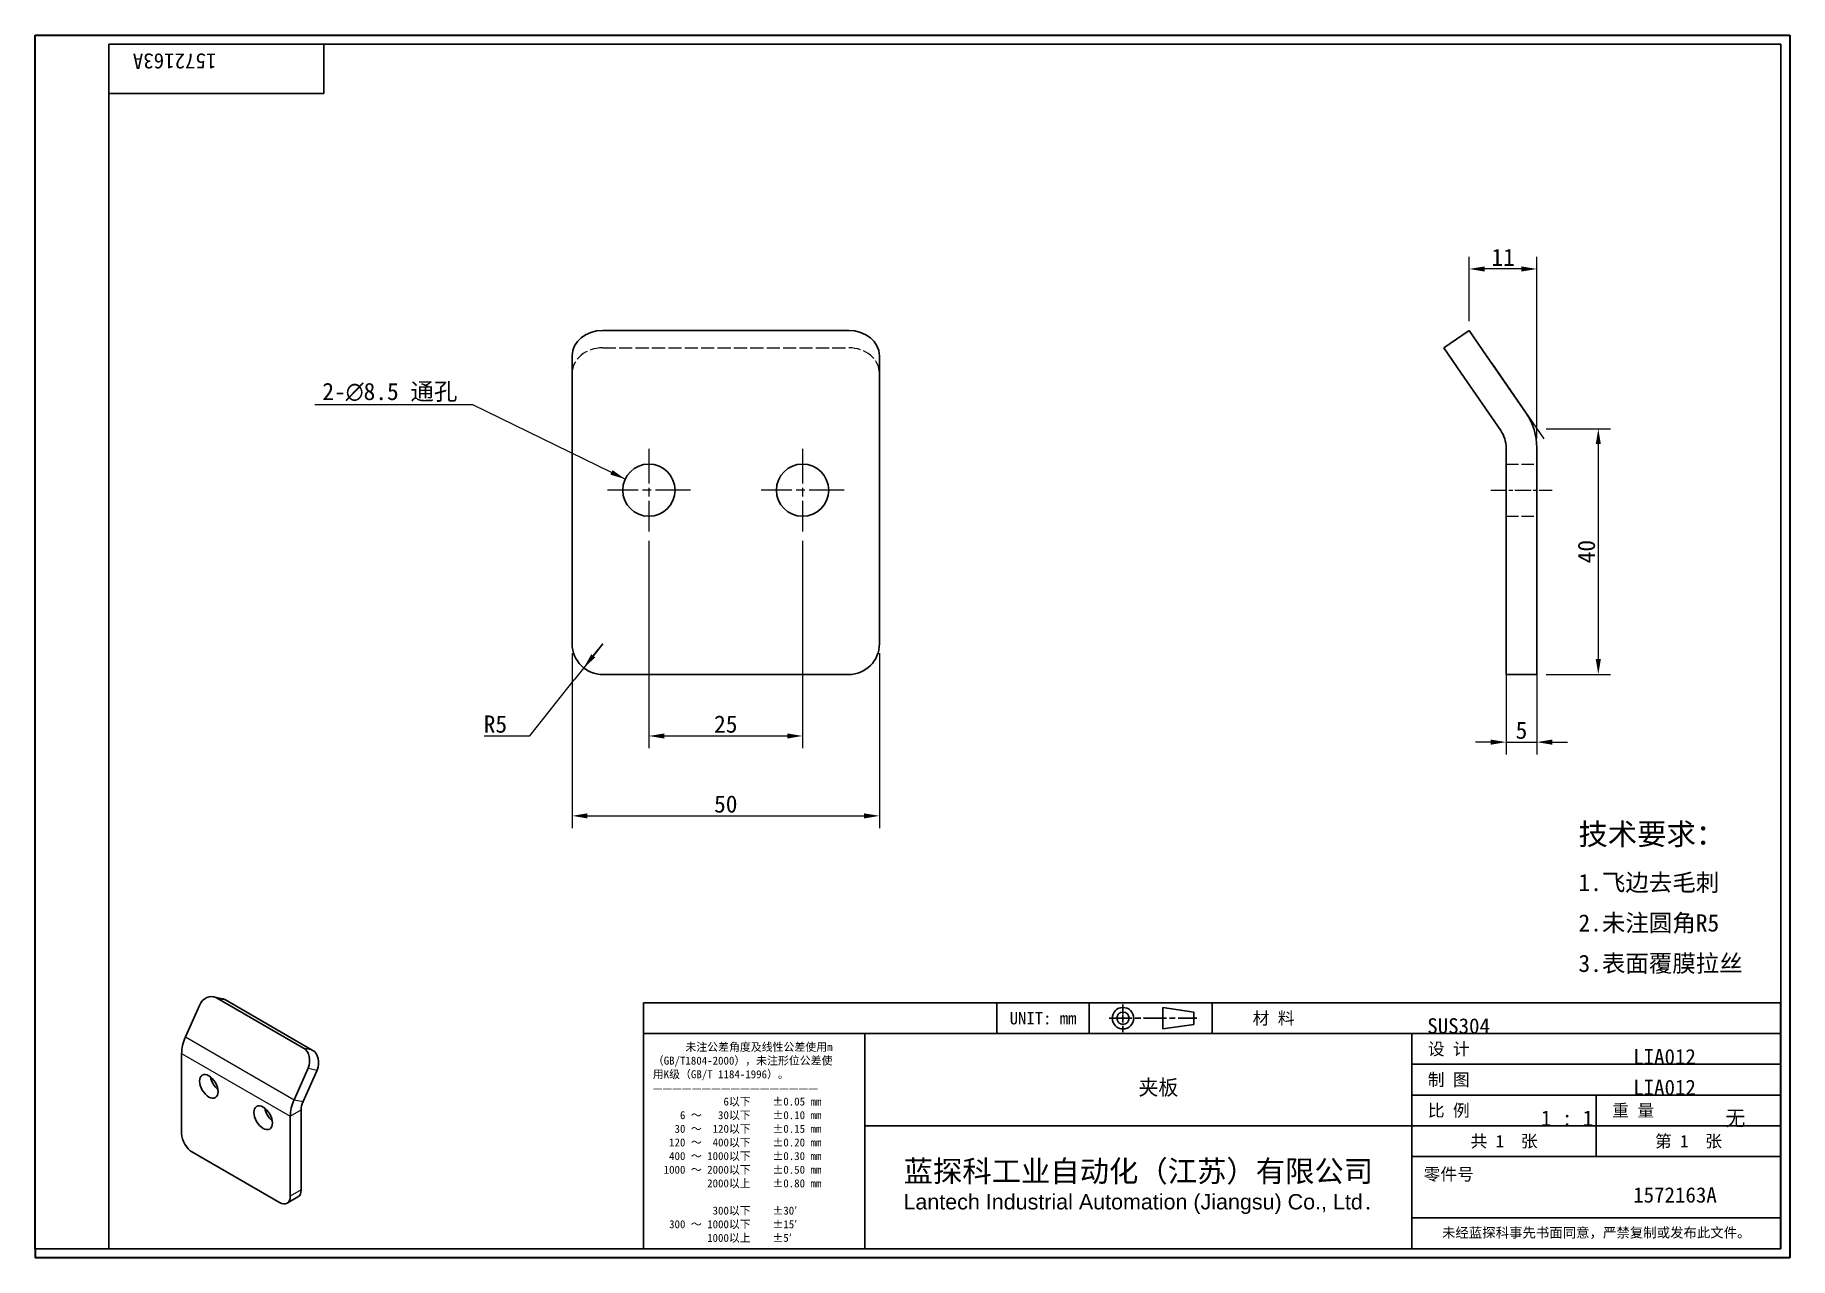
# Model space of a CAD drawing. Header units: millimetres. Extents: x 6 to 292, y 5 to 205.
import ezdxf
from ezdxf.enums import TextEntityAlignment as Align

# ---------------------------------------------------------------- set-up
doc = ezdxf.new("R2018")
doc.units = ezdxf.units.MM
doc.linetypes.add('CHAIN', pattern=[0.3543, 0.2362, -0.0295, 0.0591, -0.0295])
doc.linetypes.add('DASHED', pattern=[0.2067, 0.1654, -0.0413])
for name, color, linetype, lineweight in [('1', 7, 'Continuous', 18), ('可见 (ISO)', 7, 'Continuous', 25), ('可见窄的 (ISO)', 7, 'Continuous', 18), ('图框 (ISO)', 7, 'Continuous', 35), ('标题 (ISO)', 7, 'Continuous', 25)]:
    doc.layers.add(name, color=color, linetype=linetype, lineweight=lineweight)
for name, color, linetype, lineweight, true_color in [('中心标记 (ISO)', 1, 'CHAIN', 18, 0xff0000), ('中心线 (ISO)', 1, 'CHAIN', 18, 0xff0000), ('尺寸 (ISO)', 7, 'Continuous', 18, 0x008000), ('符号 (ISO)', 7, 'Continuous', 18, 0x008000), ('隐藏 (ISO)', 5, 'DASHED', 18, 0x0000ff)]:
    doc.layers.add(name, color=color, linetype=linetype, lineweight=lineweight, true_color=true_color)
doc.styles.get("Standard").update_dxf_attribs({"font": 'simfang.ttf'})
doc.styles.add('文本样式164', font='SimSun.ttf')
doc.styles.add('最新国标', font='simfang.ttf')
doc.styles.add('注释文本 (ISO)', font='simfang.ttf')
doc.dimstyles.new('默认 (GB)', dxfattribs={"dimtxt": 2.8, "dimasz": 2.5, "dimexe": 2, "dimexo": 1.5, "dimgap": 0.5, "dimtad": 1, "dimtoh": 1, "dimdsep": 46, "dimtxsty": '最新国标', "dimcen": 0.09, "dimdle": 10, "dimclrd": 256, "dimclre": 256, "dimclrt": 256, "dimaunit": 1, "dimadec": 3, "dimazin": 2, "dimtfac": 0.535714, "dimtdec": 3, "dimtmove": 0, "dimatfit": 3, "dimfxl": 0, "dimtolj": 1, "dimlwd": -1, "dimlwe": -1, "dimarcsym": 0})
doc.dimstyles.new('默认 (GB)$7', dxfattribs={"dimtxt": 2.8, "dimasz": 2.5, "dimexe": 2, "dimexo": 1.5, "dimgap": 0.5, "dimtad": 1, "dimtoh": 1, "dimdsep": 46, "dimtxsty": '最新国标', "dimcen": 0.09, "dimdle": 10, "dimclrd": 256, "dimclre": 256, "dimclrt": 256, "dimaunit": 1, "dimadec": 3, "dimazin": 2, "dimtfac": 0.535714, "dimtdec": 3, "dimtmove": 0, "dimatfit": 3, "dimfxl": 0, "dimtolj": 1, "dimlwd": -1, "dimlwe": -1, "dimarcsym": 0})

# ---------------------------------------------------------------- blocks, each defined once
blk = doc.blocks.new('图框 最新国标')
at = {"layer": '图框 (ISO)'}
for p, q in [((6, 7), (6, 204.5)), ((6, 204.5), (291.5, 204.5)), ((291.5, 204.5), (291.5, 5.5)), ((6, 7), (6, 5.5)), ((6, 7), (6, 5.5)), ((291.5, 5.5), (6, 5.5))]:
    blk.add_line(p, q, dxfattribs=at)
at = {"layer": '图框 (ISO)', "color": 7, "linetype": 'Continuous', "lineweight": 25}
for p, q in [((18, 203), (290, 203)), ((18, 7), (18, 203)), ((18, 203), (290, 203)), ((53, 203), (53, 195)), ((290, 203), (290, 7)), ((290, 203), (290, 7)), ((53, 195), (18, 195)), ((290, 7), (6, 7)), ((290, 7), (18, 7))]:
    blk.add_line(p, q, dxfattribs=at)
at = {"layer": '图框 (ISO)', "lineweight": 30}
blk.add_attdef('零件代号', text='', height=2.5, rotation=180, dxfattribs=at).set_placement((35.5, 199), align=Align.MIDDLE_CENTER)
blk = doc.blocks.new('标题栏 最新国标')
at = {"layer": '标题 (ISO)'}
for p, q in [((381.98, -183.84), (196.98, -183.84)), ((196.98, -183.84), (196.98, -223.84)), ((254.48, -183.84), (254.48, -188.84)), ((269.48, -183.84), (269.48, -188.84)), ((281.48, -188.09), (281.48, -184.59)), ((281.48, -184.59), (286.48, -185.34)), ((286.48, -185.34), (286.48, -187.34)), ((289.48, -183.84), (289.48, -188.84)), ((381.98, -223.84), (381.98, -183.84)), ((383.48, -183.84), (383.48, -225.34)), ((286.48, -187.34), (281.48, -188.09)), ((196.98, -188.84), (381.98, -188.84)), ((232.98, -188.84), (232.98, -223.84)), ((321.98, -188.84), (321.98, -223.84)), ((321.98, -193.84), (381.98, -193.84)), ((321.98, -198.84), (381.98, -198.84)), ((351.98, -198.84), (351.98, -208.84)), ((321.98, -203.84), (232.98, -203.84)), ((321.98, -203.84), (381.98, -203.84)), ((321.98, -208.84), (381.98, -208.84)), ((321.98, -218.84), (381.98, -218.84)), ((196.98, -223.84), (381.98, -223.84)), ((383.48, -225.34), (196.98, -225.34))]:
    blk.add_line(p, q, dxfattribs=at)
at = {"layer": '标题 (ISO)', "linetype": 'CHAIN', "ltscale": 5.000333}
blk.add_line((274.98, -184.09), (274.98, -188.59), dxfattribs=at)
at = {"layer": '标题 (ISO)', "linetype": 'CHAIN', "ltscale": 15.834605}
blk.add_line((272.73, -186.34), (286.98, -186.34), dxfattribs=at)
at = {"layer": '标题 (ISO)'}
for radius in [1.75, 1]:
    blk.add_circle((274.98, -186.34), radius, dxfattribs=at)
at = {"layer": '1', "style": '文本样式164'}
for s, p in [('UNIT: mm', (261.98, -186.34)), ('材 料', (299.48, -186.34)), ('设 计', (327.98, -191.34)), ('制 图', (327.98, -196.34)), ('比 例', (327.98, -201.34)), ('重 量', (357.98, -201.34)), ('共 1  张', (336.98, -206.34)), ('第 1  张', (366.98, -206.34))]:
    blk.add_text(s, height=2, dxfattribs=at).set_placement(p, align=Align.MIDDLE_CENTER)
at = {"layer": '标题 (ISO)', "style": '注释文本 (ISO)'}
for s, insert, char_height, attachment_point, line_spacing_factor in [('\\fSimSun|b0|i0;{\\H1.3000;      未注公差角度及线性公差使用m\\P}\\fSimSun|b0|i0;{\\H1.3000;（GB/T1804-2000），未注形位公差使\\P}\\fSimSun|b0|i0;{\\H1.3000;用K级（GB/T 1184-1996）。\\P}\\fSimSun|b0|i0;{\\H1.3000;—————————————————\\P}\\fSimSun|b0|i0;{\\H1.3000;             6以下    ±0.05 mm\\P}\\fSimSun|b0|i0;{\\H1.3000;     6 ～   30以下    ±0.10 mm\\P}\\fSimSun|b0|i0;{\\H1.3000;    30 ～  120以下    ±0.15 mm\\P}\\fSimSun|b0|i0;{\\H1.3000;   120 ～  400以下    ±0.20 mm\\P}\\fSimSun|b0|i0;{\\H1.3000;   400 ～ 1000以下    ±0.30 mm\\P}\\fSimSun|b0|i0;{\\H1.3000;  1000 ～ 2000以下    ±0.50 mm\\P}\\fSimSun|b0|i0;{\\H1.3000;          2000以上    ±0.80 mm\\P}\\fSimSun|b0|i0;{\\H1.3000;\\P}\\fSimSun|b0|i0;{\\H1.3000;           300以下    ±30′\\P}\\fSimSun|b0|i0;{\\H1.3000;   300 ～ 1000以下    ±15′\\P}\\fSimSun|b0|i0;{\\H1.3000;          1000以上    ±5′}', (198.48, -206.63), 1.3, 4, 1.023913), ('\\pxsm0.94;\\fMicrosoft YaHei|b0|i0;{\\H3.5000;蓝探科工业自动化（江苏）有限公司\\P}\\fArial|b0|i0;{\\H2.5000;Lantech Industrial Automation (Jiangsu) Co., Ltd}\\fFangSong|b0|i0;{\\H2.5000;.}', (277.48, -213.84), 2, 5, 0.978695)]:
    blk.add_mtext(s, dxfattribs=dict(at, insert=insert, char_height=char_height, attachment_point=attachment_point, line_spacing_factor=line_spacing_factor))
at = {"layer": '标题 (ISO)', "attachment_point": 5, "style": '注释文本 (ISO)'}
for s, insert, char_height in [('\\fFangSong|b0|i0;零件号', (327.98, -211.84), 2), ('\\fSimSun|b0|i0;{\\H1.6000;未经蓝探科事先书面同意，严禁复制或发布此文件。}', (351.98, -221.34), 1.6)]:
    blk.add_mtext(s, dxfattribs=dict(at, insert=insert, char_height=char_height))
at = {"layer": '标题 (ISO)', "lineweight": 30, "flags": 104}
for tag, height, p in [('材料', 2, (324.48, -186.34)), ('设计人', 2, (357.98, -191.34)), ('库存编号', 3.5, (277.48, -196.34)), ('设计人', 2, (357.98, -196.34)), ('视图比例', 2, (342.98, -201.34)), ('质量\\P3;', 2, (372.98, -201.34)), ('零件代号', 3.5, (357.98, -213.84))]:
    blk.add_attdef(tag, text='', height=height, dxfattribs=at).set_placement(p, align=Align.MIDDLE_CENTER)
blk = doc.blocks.new('*D5')
at = {"layer": 'Defpoints', "color": 0, "transparency": 16777216}
for p in [(93.37, 105.44), (143.37, 105.44), (143.37, 77.44)]:
    blk.add_point(p, dxfattribs=at)
at = {"layer": '尺寸 (ISO)', "color": 116, "true_color": 0x00803f, "transparency": 16777216}
for p, q in [((93.37, 103.94), (93.37, 75.44)), ((143.37, 103.94), (143.37, 75.44)), ((95.87, 77.44), (140.87, 77.44))]:
    blk.add_line(p, q, dxfattribs=at)
for points in [[(95.87, 77.85), (95.87, 77.02), (93.37, 77.44)], [(140.87, 77.85), (140.87, 77.02), (143.37, 77.44)]]:
    blk.add_solid(points, dxfattribs=at)
at = {"layer": '尺寸 (ISO)', "transparency": 16777216, "insert": (118.37, 79.35), "char_height": 2.8, "attachment_point": 5, "style": '最新国标'}
blk.add_mtext('\\A1;50', dxfattribs=at)
blk = doc.blocks.new('*D6')
at = {"layer": 'Defpoints', "color": 0, "transparency": 16777216}
for p in [(105.87, 123.69), (130.87, 123.69), (130.87, 90.44)]:
    blk.add_point(p, dxfattribs=at)
at = {"layer": '尺寸 (ISO)', "color": 116, "true_color": 0x00803f, "transparency": 16777216}
for p, q in [((105.87, 122.19), (105.87, 88.44)), ((130.87, 122.19), (130.87, 88.44)), ((108.37, 90.44), (128.37, 90.44))]:
    blk.add_line(p, q, dxfattribs=at)
for points in [[(108.37, 90.85), (108.37, 90.02), (105.87, 90.44)], [(128.37, 90.85), (128.37, 90.02), (130.87, 90.44)]]:
    blk.add_solid(points, dxfattribs=at)
at = {"layer": '尺寸 (ISO)', "transparency": 16777216, "insert": (118.37, 92.35), "char_height": 2.8, "attachment_point": 5, "style": '最新国标'}
blk.add_mtext('\\A1;25', dxfattribs=at)
blk = doc.blocks.new('*D7')
at = {"layer": 'Defpoints', "color": 0, "transparency": 16777216}
for p in [(245.33, 105.44), (250.33, 105.44), (250.33, 89.44)]:
    blk.add_point(p, dxfattribs=at)
at = {"layer": '尺寸 (ISO)', "color": 116, "true_color": 0x00803f, "transparency": 16777216}
for p, q in [((245.33, 103.94), (245.33, 87.44)), ((250.33, 103.94), (250.33, 87.44)), ((242.83, 89.44), (240.33, 89.44)), ((245.33, 89.44), (250.33, 89.44)), ((252.83, 89.44), (255.33, 89.44))]:
    blk.add_line(p, q, dxfattribs=at)
for points in [[(242.83, 89.85), (242.83, 89.02), (245.33, 89.44)], [(252.83, 89.85), (252.83, 89.02), (250.33, 89.44)]]:
    blk.add_solid(points, dxfattribs=at)
at = {"layer": '尺寸 (ISO)', "transparency": 16777216, "insert": (247.83, 91.35), "char_height": 2.8, "attachment_point": 5, "style": '最新国标'}
blk.add_mtext('\\A1;5', dxfattribs=at)
blk = doc.blocks.new('*D8')
at = {"layer": 'Defpoints', "color": 0, "transparency": 16777216}
for p in [(250.33, 140.44), (250.33, 100.44), (260.33, 100.44)]:
    blk.add_point(p, dxfattribs=at)
at = {"layer": '尺寸 (ISO)', "color": 116, "true_color": 0x00803f, "transparency": 16777216}
for p, q in [((251.83, 140.44), (262.33, 140.44)), ((260.33, 137.94), (260.33, 102.94)), ((251.83, 100.44), (262.33, 100.44))]:
    blk.add_line(p, q, dxfattribs=at)
for points in [[(259.91, 137.94), (260.74, 137.94), (260.33, 140.44)], [(259.91, 102.94), (260.74, 102.94), (260.33, 100.44)]]:
    blk.add_solid(points, dxfattribs=at)
at = {"layer": '尺寸 (ISO)', "transparency": 16777216, "insert": (258.41, 120.44), "char_height": 2.8, "attachment_point": 5, "rotation": 90, "style": '最新国标'}
blk.add_mtext('\\A1;40', dxfattribs=at)
blk = doc.blocks.new('*D9')
at = {"layer": 'Defpoints', "color": 0, "transparency": 16777216}
for p in [(239.33, 166.44), (239.33, 156.44), (250.33, 137.33)]:
    blk.add_point(p, dxfattribs=at)
at = {"layer": '尺寸 (ISO)', "color": 116, "true_color": 0x00803f, "transparency": 16777216}
for p, q in [((239.33, 157.94), (239.33, 168.44)), ((247.83, 166.44), (241.83, 166.44)), ((250.33, 138.83), (250.33, 168.44))]:
    blk.add_line(p, q, dxfattribs=at)
for points in [[(241.83, 166.85), (241.83, 166.02), (239.33, 166.44)], [(247.83, 166.85), (247.83, 166.02), (250.33, 166.44)]]:
    blk.add_solid(points, dxfattribs=at)
at = {"layer": '尺寸 (ISO)', "transparency": 16777216, "insert": (244.83, 168.34), "char_height": 2.8, "attachment_point": 5, "style": '最新国标'}
blk.add_mtext('\\A1;11', dxfattribs=at)
blk = doc.blocks.new('*D10')
at = {"layer": 'Defpoints', "color": 0, "transparency": 16777216}
for p in [(98.37, 105.44), (95.26, 101.52)]:
    blk.add_point(p, dxfattribs=at)
at = {"layer": '尺寸 (ISO)', "color": 116, "true_color": 0x00803f, "transparency": 16777216}
for p, q in [((98.37, 105.44), (95.26, 101.52)), ((96.81, 103.48), (98.37, 105.44)), ((95.26, 101.52), (93.71, 99.56)), ((86.49, 90.44), (93.71, 99.56)), ((79.04, 90.44), (86.49, 90.44))]:
    blk.add_line(p, q, dxfattribs=at)
blk.add_solid([(96.49, 103.74), (97.14, 103.22), (95.26, 101.52)], dxfattribs=at)
at = {"layer": '尺寸 (ISO)', "transparency": 16777216, "insert": (80.89, 92.35), "char_height": 2.8, "attachment_point": 5, "style": '最新国标'}
blk.add_mtext('\\A1;R5', dxfattribs=at)

msp = doc.modelspace()

# ---------------------------------------------------------------- linework, layer by layer
at = {"layer": '中心标记 (ISO)', "ltscale": 23.990969}
for p, q in [((105.866, 137.188), (105.866, 123.688)), ((130.866, 137.188), (130.866, 123.688)), ((112.616, 130.438), (99.116, 130.438)), ((137.616, 130.438), (124.116, 130.438))]:
    msp.add_line(p, q, dxfattribs=at)
at = {"layer": '中心线 (ISO)', "ltscale": 11.111974}
msp.add_line((242.827, 130.438), (252.827, 130.438), dxfattribs=at)
at = {"layer": '可见 (ISO)'}
for p, q in [((98.366, 156.438), (138.366, 156.438)), ((239.327, 156.438), (235.207, 153.605)), ((239.327, 156.438), (242.16, 152.318)), ((93.366, 142.997), (93.366, 152.318)), ((143.366, 152.318), (143.366, 142.997)), ((238.039, 149.485), (235.207, 153.605)), ((248.567, 142.997), (242.16, 152.318)), ((244.447, 140.165), (238.039, 149.485)), ((93.366, 142.997), (93.366, 137.332)), ((143.366, 137.332), (143.366, 142.997)), ((93.366, 105.438), (93.366, 137.332)), ((143.366, 137.332), (143.366, 105.438)), ((245.327, 105.438), (245.327, 137.332)), ((250.327, 105.438), (250.327, 137.332)), ((245.327, 100.438), (245.327, 105.438)), ((250.327, 105.438), (250.327, 100.438)), ((138.366, 100.438), (98.366, 100.438)), ((245.327, 100.438), (250.327, 100.438)), ((30.466, 41.458), (32.731, 46.571)), ((36.485, 47.679), (35.028, 47.994)), ((35.5, 47.811), (49.642, 39.646)), ((36.957, 47.496), (51.099, 39.331)), ((29.844, 25.766), (29.844, 38.786)), ((50.409, 36.365), (48.143, 31.252)), ((49.6, 30.937), (51.865, 36.05)), ((47.521, 28.58), (47.521, 15.56)), ((49.289, 16.58), (49.289, 29.601)), ((45.753, 14.539), (31.611, 22.704)), ((48.771, 15.436), (47.003, 14.415))]:
    msp.add_line(p, q, dxfattribs=at)
for centre in [(105.866, 130.438), (130.866, 130.438)]:
    msp.add_circle(centre, 4.25, dxfattribs=at)
for centre, radius, start, end in [((240.327, 137.332), 10, 0, 34.50852), ((240.327, 137.332), 5, 0, 34.50852), ((98.366, 105.438), 5, 180, 270), ((138.366, 105.438), 5, 270, 0)]:
    msp.add_arc(centre, radius, start, end, dxfattribs=at)
for centre, major_axis, ratio, start_param, end_param in [((98.366, 152.318), (-5, 0), 0.8240419, 4.712389, 6.2831853), ((138.366, 152.318), (5, 0), 0.8240419, 0, 1.5707963), ((34.499, 45.551), (0.529, 2.443), 0.8028464, 6.0311481, 7.6019444), ((35.956, 45.235), (0.529, 2.443), 0.8028464, 6.0311481, 6.2831853), ((33.379, 40.828), (2.5, 4.33), 0.5773503, 1.7539071, 2.3561945), ((48.641, 37.386), (0.529, 2.443), 0.8028464, 4.4603518, 6.0311481), ((50.098, 37.071), (0.529, 2.443), 0.8028464, 4.4603518, 6.0311481), ((36.031, 34.441), (1.063, -1.84), 0.5773503, 4.1240981, 5.3006799), ((44.87, 29.338), (1.063, -1.84), 0.5773503, 4.1240981, 5.3006799), ((51.057, 30.621), (-2.5, -4.33), 0.5773503, 4.8954998, 5.4977871), ((51.057, 30.621), (1.25, 2.165), 0.5773503, 1.7539071, 2.3561945), ((31.611, 24.745), (-1.25, 2.165), 0.5773503, 0.7853982, 2.3561945), ((45.753, 16.58), (1.25, -2.165), 0.5773503, 5.4977871, 7.0685835), ((47.521, 17.601), (1.25, -2.165), 0.5773503, 0, 0.7853982)]:
    msp.add_ellipse(centre, major_axis=major_axis, ratio=ratio, start_param=start_param, end_param=end_param, dxfattribs=at)
for centre in [(34.263, 33.42), (43.102, 28.317)]:
    msp.add_ellipse(centre, major_axis=(1.062, -1.84), ratio=0.5773503, dxfattribs=at)
at = {"layer": '可见窄的 (ISO)'}
for p, q in [((35.5, 47.811), (36.957, 47.496)), ((30.466, 41.458), (48.143, 31.252)), ((29.844, 38.786), (47.521, 28.58)), ((51.099, 39.331), (49.642, 39.646)), ((50.409, 36.365), (51.865, 36.05)), ((47.521, 28.58), (49.289, 29.601)), ((48.143, 31.252), (49.6, 30.937)), ((49.289, 16.58), (47.521, 15.56))]:
    msp.add_line(p, q, dxfattribs=at)
at = {"layer": '尺寸 (ISO)'}
for p, q in [((243.009, 151.082), (251.46, 138.79)), ((250.327, 138.832), (250.327, 142.438))]:
    msp.add_line(p, q, dxfattribs=at)
at = {"layer": '隐藏 (ISO)', "ltscale": 12.901145}
msp.add_line((98.366, 153.605), (138.366, 153.605), dxfattribs=at)
at = {"layer": '隐藏 (ISO)', "ltscale": 12.094824}
for p, q in [((245.327, 134.688), (250.327, 134.688)), ((245.327, 126.188), (250.327, 126.188))]:
    msp.add_line(p, q, dxfattribs=at)
at = {"layer": '隐藏 (ISO)', "ltscale": 12.665669}
for centre, major_axis, start_param, end_param in [((98.366, 149.485), (-5, 0), 4.712389, 6.2831853), ((138.366, 149.485), (5, 0), 0, 1.5707963)]:
    msp.add_ellipse(centre, major_axis=major_axis, ratio=0.8240419, start_param=start_param, end_param=end_param, dxfattribs=at)

# ---------------------------------------------------------------- block references
ref = msp.add_blockref('图框 最新国标', (0, 0))
lines = msp.add_mtext('1572163A', dxfattribs={"layer": '图框 (ISO)', "insert": (35.5, 199), "char_height": 2.5, "attachment_point": 1, "rotation": 180})
ref.add_attrib('零件代号', '', (35.5, 199)).embed_mtext(lines)
ref = msp.add_blockref('标题栏 最新国标', (-91.983, 230.844))
lines = msp.add_mtext('1572163A', dxfattribs={"layer": '标题 (ISO)', "insert": (266, 17), "char_height": 2.5, "attachment_point": 1})
ref.add_attrib('零件代号', '', (266, 17), dxfattribs={"flags": 104}).embed_mtext(lines)
lines = msp.add_mtext('夹板', dxfattribs={"layer": '标题 (ISO)', "insert": (185.5, 34.5), "char_height": 2.5, "attachment_point": 1})
ref.add_attrib('库存编号', '', (185.5, 34.5), dxfattribs={"flags": 104}).embed_mtext(lines)
lines = msp.add_mtext('无', dxfattribs={"layer": '标题 (ISO)', "insert": (281, 29.5), "char_height": 2.5, "attachment_point": 1})
ref.add_attrib('质量\\P3;', '', (281, 29.5), dxfattribs={"flags": 104}).embed_mtext(lines)
lines = msp.add_mtext('1 : 1', dxfattribs={"layer": '标题 (ISO)', "insert": (251, 29.5), "char_height": 2.5, "attachment_point": 1})
ref.add_attrib('视图比例', '', (251, 29.5), dxfattribs={"flags": 104}).embed_mtext(lines)
lines = msp.add_mtext('LIA012', dxfattribs={"layer": '标题 (ISO)', "insert": (266, 39.5), "char_height": 2.5, "attachment_point": 1})
ref.add_attrib('设计人', '', (266, 39.5), dxfattribs={"flags": 104}).embed_mtext(lines)
lines = msp.add_mtext('LIA012', dxfattribs={"layer": '标题 (ISO)', "insert": (266, 34.5), "char_height": 2.5, "attachment_point": 1})
ref.add_attrib('设计人', '', (266, 34.5), dxfattribs={"flags": 104}).embed_mtext(lines)
lines = msp.add_mtext('SUS304', dxfattribs={"layer": '标题 (ISO)', "insert": (232.5, 44.5), "char_height": 2.5, "attachment_point": 1})
ref.add_attrib('材料', '', (232.5, 44.5), dxfattribs={"flags": 104}).embed_mtext(lines)

# ---------------------------------------------------------------- texts
at = {"layer": '符号 (ISO)'}
for s, insert, char_height, width, attachment_point, line_spacing_factor, style in [('2-\\fAIGDT|b0|i0;{\\H2.8000;n}\\fFangSong|b0|i0;{\\H2.8000;8.5 通孔}', (74.702, 144.803), 2.8, 24.33787, 9, 0.49, '最新国标'), ('\\pxsm1.41;\\fFangSong|b0|i0;{\\H3.5000;技术要求：}\\fFangSong|b0|i0;{\\H2.8000;\\P}\\fFangSong|b0|i0;{\\H2.8000;1.飞边去毛刺\\P}\\fFangSong|b0|i0;{\\H2.8000;2.未注圆角R5\\P}\\fFangSong|b0|i0;{\\H2.8000;3.表面覆膜拉丝}', (257.1, 63.973), 2, 29.34269, 4, 1.305367, '注释文本 (ISO)')]:
    msp.add_mtext(s, dxfattribs=dict(at, insert=insert, char_height=char_height, width=width, attachment_point=attachment_point, line_spacing_factor=line_spacing_factor, style=style))

# ---------------------------------------------------------------- dimensions: what is measured, and where the dimension line sits
at = {"layer": '尺寸 (ISO)', "color": 116, "true_color": 0x00803f}
for base, p1, p2, override, picture, middle in [((239.327, 166.438), (250.327, 137.332), (239.327, 156.438), {"dimgap": 0.5, "dimtoh": 0, "dimdec": 2, "dimtol": 0, "dimlim": 0, "dimtp": 0, "dimtm": 0, "dimtdec": 3, "dimtofl": 0, "dimatfit": 1}, '*D9', (244.827, 166.438)), ((143.366, 77.438), (93.366, 105.438), (143.366, 105.438), {"dimgap": 0.5, "dimtoh": 0, "dimdec": 2, "dimtol": 0, "dimlim": 0, "dimtp": 0, "dimtm": 0, "dimtdec": 3, "dimtofl": 0, "dimatfit": 1}, '*D5', (118.366, 77.438)), ((250.327, 89.438), (245.327, 105.438), (250.327, 105.438), {"dimgap": 0.5, "dimtoh": 0, "dimdec": 2, "dimtol": 0, "dimlim": 0, "dimtp": 0, "dimtm": 0, "dimtdec": 3, "dimtofl": 1, "dimatfit": 1}, '*D7', (247.827, 89.438))]:
    dim = msp.add_linear_dim(base=base, p1=p1, p2=p2, dimstyle='默认 (GB)', override=override, dxfattribs=at)
    dim.commit()
    dim.dimension.update_dxf_attribs({"geometry": picture, "text_midpoint": middle, "dimtype": 160})
for base, p1, p2, angle, picture, middle in [((260.327, 100.438), (250.327, 140.438), (250.327, 100.438), 270, '*D8', (260.327, 120.438)), ((130.866, 90.438), (105.866, 123.688), (130.866, 123.688), 180, '*D6', (118.366, 90.438))]:
    dim = msp.add_linear_dim(base=base, p1=p1, p2=p2, angle=angle, dimstyle='默认 (GB)', override={"dimgap": 0.5, "dimtoh": 0, "dimdec": 2, "dimtol": 0, "dimlim": 0, "dimtp": 0, "dimtm": 0, "dimtdec": 3, "dimtofl": 0, "dimatfit": 1}, dxfattribs=at)
    dim.commit()
    dim.dimension.update_dxf_attribs({"geometry": picture, "text_midpoint": middle, "dimtype": 160})
dim = msp.add_radius_dim(center=(98.366, 105.438), mpoint=(95.262, 101.518), dimstyle='默认 (GB)', override={"dimgap": 0.5, "dimtih": 1, "dimdec": 2, "dimlfac": 1, "dimcen": 0, "dimtol": 0, "dimlim": 0, "dimtp": 0, "dimtm": 0, "dimtdec": 3}, dxfattribs=at)
dim.commit()
dim.dimension.update_dxf_attribs({"geometry": '*D10', "text_midpoint": (80.892, 90.438), "dimtype": 164})

# ---------------------------------------------------------------- leaders
at = {"layer": '符号 (ISO)', "annotation_type": 0, "has_hookline": 1, "hookline_direction": 1, "text_width": 23.209}
msp.add_leader([(102.017, 132.241), (77.202, 144.337), (74.702, 144.337)], dimstyle='默认 (GB)$7', override={"dimgap": 0, "dimtad": 1}, dxfattribs=at)

doc.saveas('drawing.dxf')
